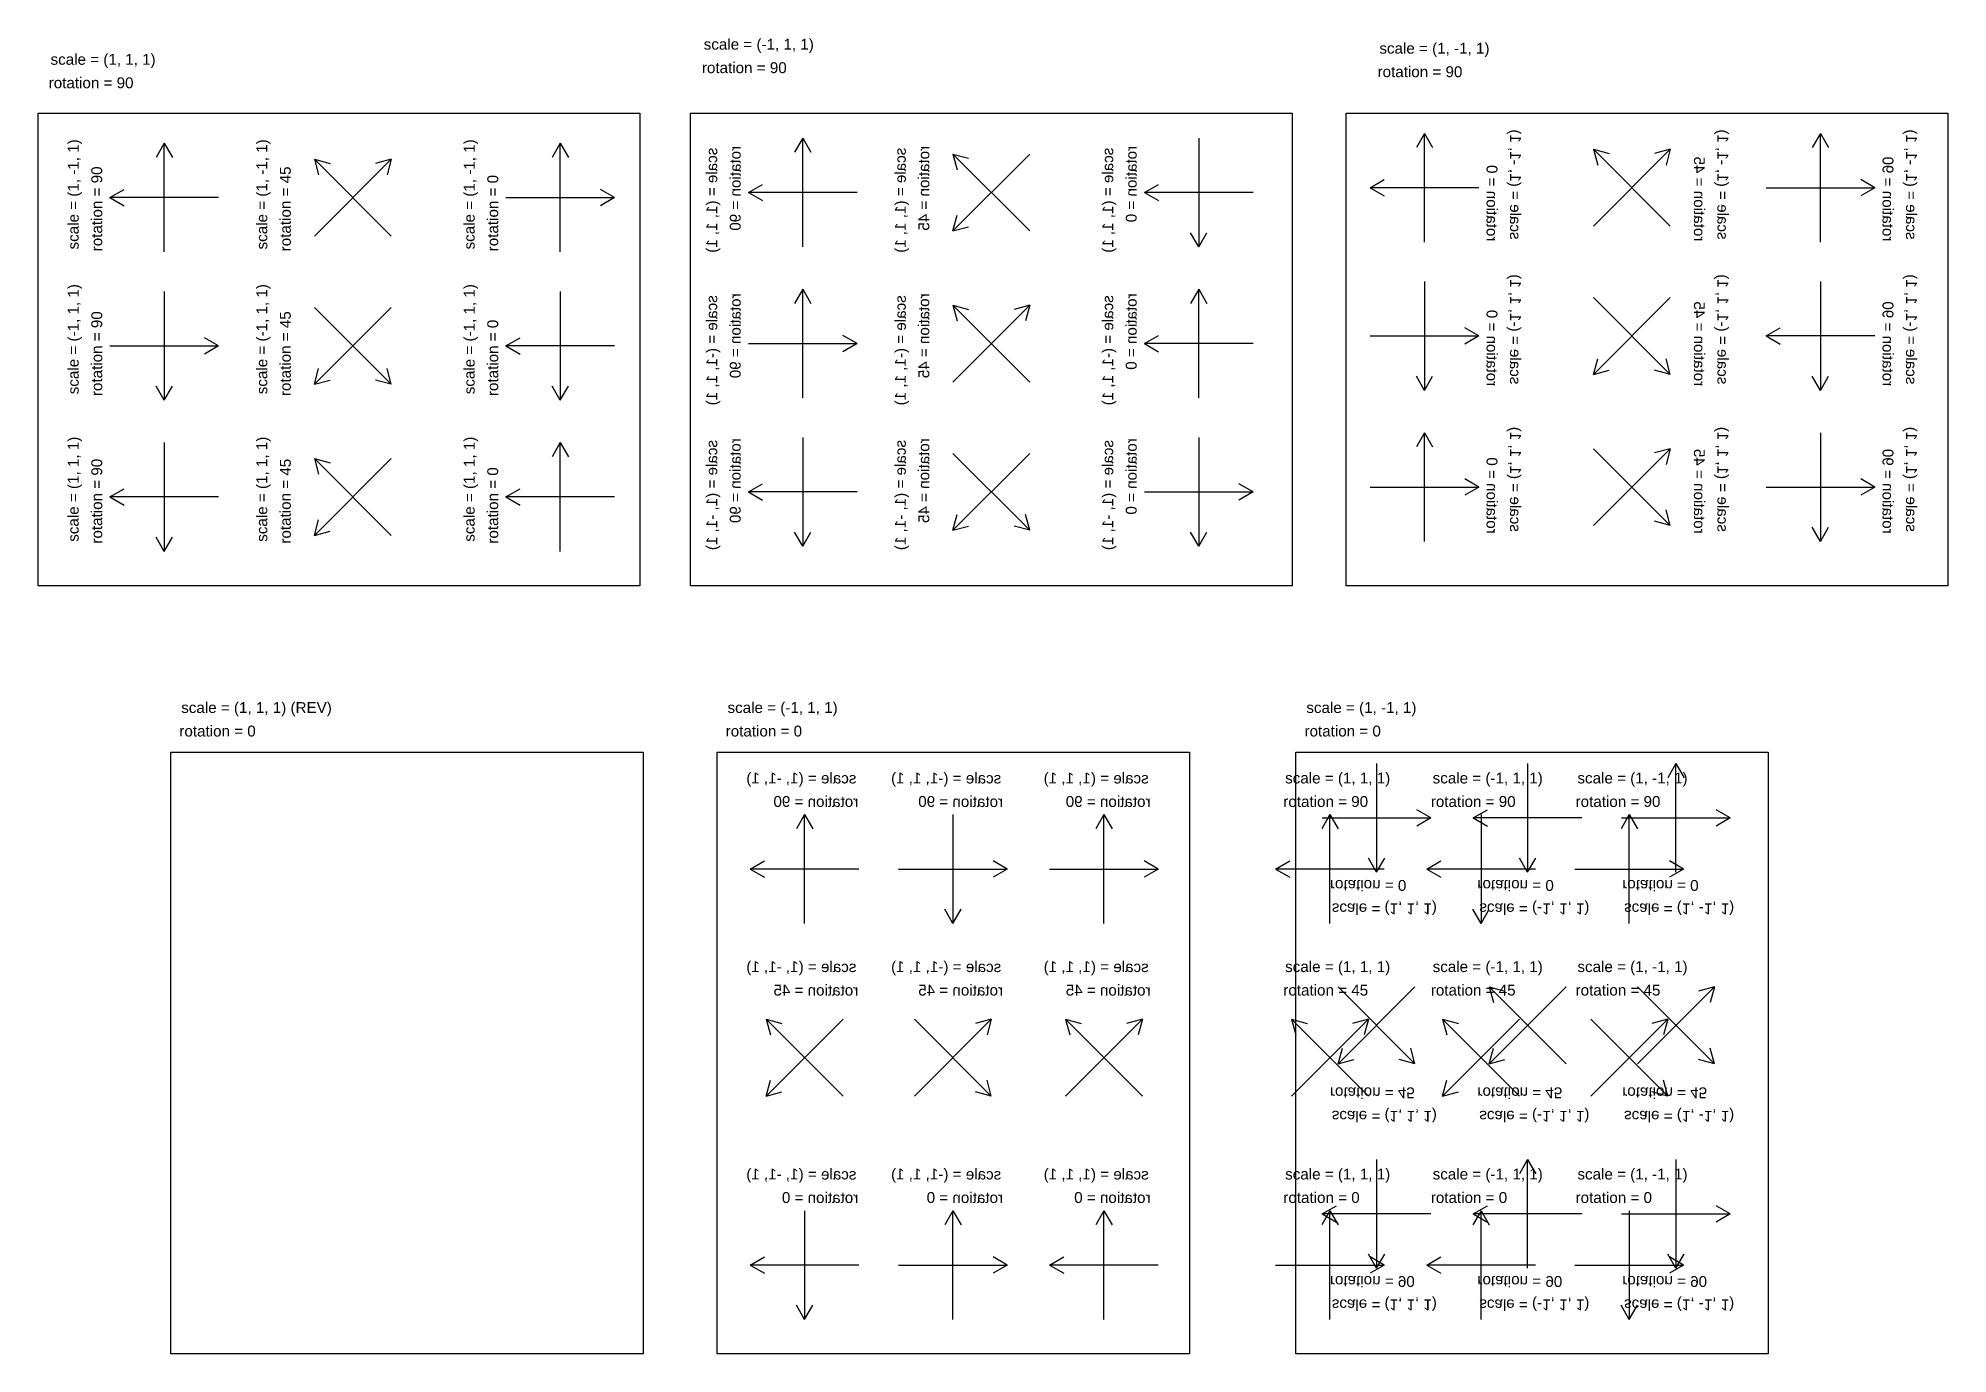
# Model space of a CAD drawing. Header units: metres. Extents: x -1.9 to 50, y -20 to 19.1.
# Drawn here: x -1.86 to 15.7, y 7.04 to 19.15 of the extents above; entities outside this region: 1.
import ezdxf

# ---------------------------------------------------------------- set-up
doc = ezdxf.new("R2010")
doc.units = ezdxf.units.M
doc.styles.get("Standard").update_dxf_attribs({"font": 'arial.ttf'})

# ---------------------------------------------------------------- blocks, each defined once
blk = doc.blocks.new('arrows')
at = {"color": 3}
for p, q in [((0, 0.5), (-0.075, 0.37)), ((0, -0.5), (0, 0.5)), ((0, 0.5), (0.075, 0.37))]:
    blk.add_line(p, q, dxfattribs=at)
at = {"color": 1}
for p, q in [((-0.5, 0), (0.5, 0)), ((0.5, 0), (0.37, 0.075)), ((0.5, 0), (0.37, -0.075))]:
    blk.add_line(p, q, dxfattribs=at)
blk = doc.blocks.new('arrows_lv1')
for p, rotation in [((0, 3.643), 90), ((0, 1.908), 45)]:
    blk.add_blockref('arrows', p, dxfattribs=dict(rotation=rotation))
at = {"xscale": -1}
for p, rotation in [((1.39, 3.643), 90), ((1.39, 1.908), 45)]:
    blk.add_blockref('arrows', p, dxfattribs=dict(at, rotation=rotation))
at = {"yscale": -1}
for p, rotation in [((2.754, 3.643), 90), ((2.754, 1.908), 45)]:
    blk.add_blockref('arrows', p, dxfattribs=dict(at, rotation=rotation))
blk.add_blockref('arrows', (0, 0))
at = {"xscale": -1}
blk.add_blockref('arrows', (1.39, 0), dxfattribs=at)
at = {"yscale": -1}
blk.add_blockref('arrows', (2.754, 0), dxfattribs=at)
for s, p in [('scale = (1, 1, 1)', (-0.412, 4.43)), ('scale = (-1, 1, 1)', (0.945, 4.43)), ('scale = (1, -1, 1)', (2.277, 4.43)), ('rotation = 90', (-0.429, 4.214)), ('rotation = 90', (0.928, 4.214)), ('rotation = 90', (2.26, 4.214)), ('scale = (1, 1, 1)', (-0.412, 2.695)), ('scale = (-1, 1, 1)', (0.945, 2.695)), ('scale = (1, -1, 1)', (2.277, 2.695)), ('rotation = 45', (-0.429, 2.479)), ('rotation = 45', (0.928, 2.479)), ('rotation = 45', (2.26, 2.479)), ('scale = (1, 1, 1)', (-0.412, 0.787)), ('scale = (-1, 1, 1)', (0.945, 0.787)), ('scale = (1, -1, 1)', (2.277, 0.787)), ('rotation = 0', (-0.429, 0.571)), ('rotation = 0', (0.928, 0.571)), ('rotation = 0', (2.26, 0.571))]:
    blk.add_text(s, height=0.1).set_placement(p)

msp = doc.modelspace()

# ---------------------------------------------------------------- linework, layer by layer
msp.add_line((0, -20), (50, -20))
at = {"color": 2}
for points in [[(-1.865, 14.11), (-1.865, 18.456), (3.671, 18.456), (3.671, 14.11)], [(4.135, 14.11), (4.135, 18.456), (9.671, 18.456), (9.671, 14.11)], [(10.167, 14.11), (10.167, 18.456), (15.703, 18.456), (15.703, 14.11)], [(-0.644, 12.58), (3.702, 12.58), (3.702, 7.044), (-0.644, 7.044)], [(4.381, 12.58), (8.728, 12.58), (8.728, 7.044), (4.381, 7.044)], [(9.706, 12.58), (14.052, 12.58), (14.052, 7.044), (9.706, 7.044)]]:
    msp.add_lwpolyline(points, close=True, dxfattribs=at)

# ---------------------------------------------------------------- block references
at = {"yscale": -1, "rotation": 90}
msp.add_blockref('arrows_lv1', (10.889, 15.017), dxfattribs=at)
at = {"rotation": 90}
msp.add_blockref('arrows_lv1', (2.938, 14.926), dxfattribs=at)
at = {"xscale": -1, "rotation": 90}
msp.add_blockref('arrows_lv1', (8.812, 17.727), dxfattribs=at)
at = {"yscale": -1}
msp.add_blockref('arrows_lv1', (10.448, 11.974), dxfattribs=at)
at = {"xscale": -1}
msp.add_blockref('arrows_lv1', (7.94, 7.861), dxfattribs=at)
msp.add_blockref('arrows_lv1', (10.019, 7.861))

# ---------------------------------------------------------------- texts
at = {"color": 2}
for s, p in [('scale = (1, 1, 1)', (-1.751, 18.902)), ('scale = (-1, 1, 1)', (4.258, 19.041)), ('scale = (1, -1, 1)', (10.474, 19.004)), ('rotation = 90', (4.241, 18.825)), ('rotation = 90', (10.457, 18.788)), ('rotation = 90', (-1.768, 18.686)), ('scale = (1, 1, 1) (REV)', (-0.549, 12.939)), ('scale = (-1, 1, 1)', (4.477, 12.939)), ('scale = (1, -1, 1)', (9.802, 12.939)), ('rotation = 0', (-0.566, 12.723)), ('rotation = 0', (4.46, 12.723)), ('rotation = 0', (9.785, 12.723))]:
    msp.add_text(s, height=0.1, dxfattribs=at).set_placement(p)

doc.saveas('drawing.dxf')
